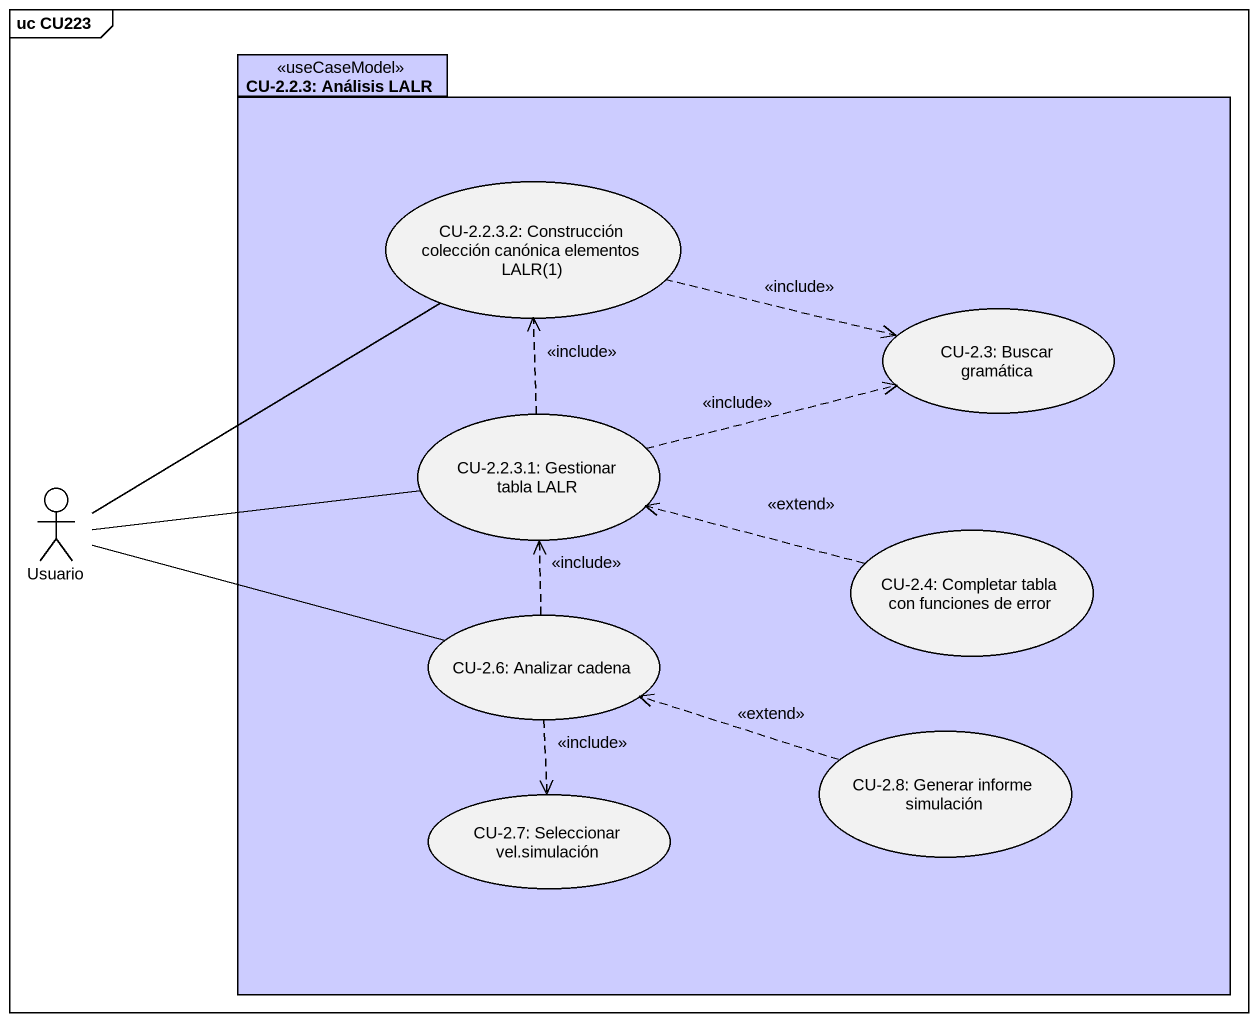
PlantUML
@startuml
mainframe uc CU223
package "CU-2.2.3: Análisis LALR" as CU_2_2_3_Análisis_LALR <<useCaseModel>> #CCCCFF {
  usecase "CU-2.2.3.2: Construcción colección canónica elementos LALR(1)" as CU_2_2_3_2_Construcción
  usecase "CU-2.3: Buscar gramática" as CU_2_3_Buscar_gramática
  usecase "CU-2.2.3.1: Gestionar tabla LALR" as CU_2_2_3_1_Gestionar_tabla
  usecase "CU-2.4: Completar tabla con funciones de error" as CU_2_4_Completar_tabla_con
  usecase "CU-2.6: Analizar cadena" as CU_2_6_Analizar_cadena
  usecase "CU-2.8: Generar informe simulación" as CU_2_8_Generar_informe
  usecase "CU-2.7: Seleccionar vel.simulación" as CU_2_7_Seleccionar_vel
}
actor Usuario
CU_2_2_3_2_Construcción .right.> CU_2_3_Buscar_gramática : <<include>>
CU_2_2_3_1_Gestionar_tabla .up.> CU_2_2_3_2_Construcción : <<include>>
CU_2_2_3_1_Gestionar_tabla .right.> CU_2_3_Buscar_gramática : <<include>>
Usuario -right- CU_2_2_3_2_Construcción
Usuario -right- CU_2_2_3_1_Gestionar_tabla
Usuario -right- CU_2_6_Analizar_cadena
CU_2_4_Completar_tabla_con .left.> CU_2_2_3_1_Gestionar_tabla : <<extend>>
CU_2_6_Analizar_cadena .up.> CU_2_2_3_1_Gestionar_tabla : <<include>>
CU_2_6_Analizar_cadena ..> CU_2_7_Seleccionar_vel : <<include>>
CU_2_8_Generar_informe .left.> CU_2_6_Analizar_cadena : <<extend>>
@enduml
